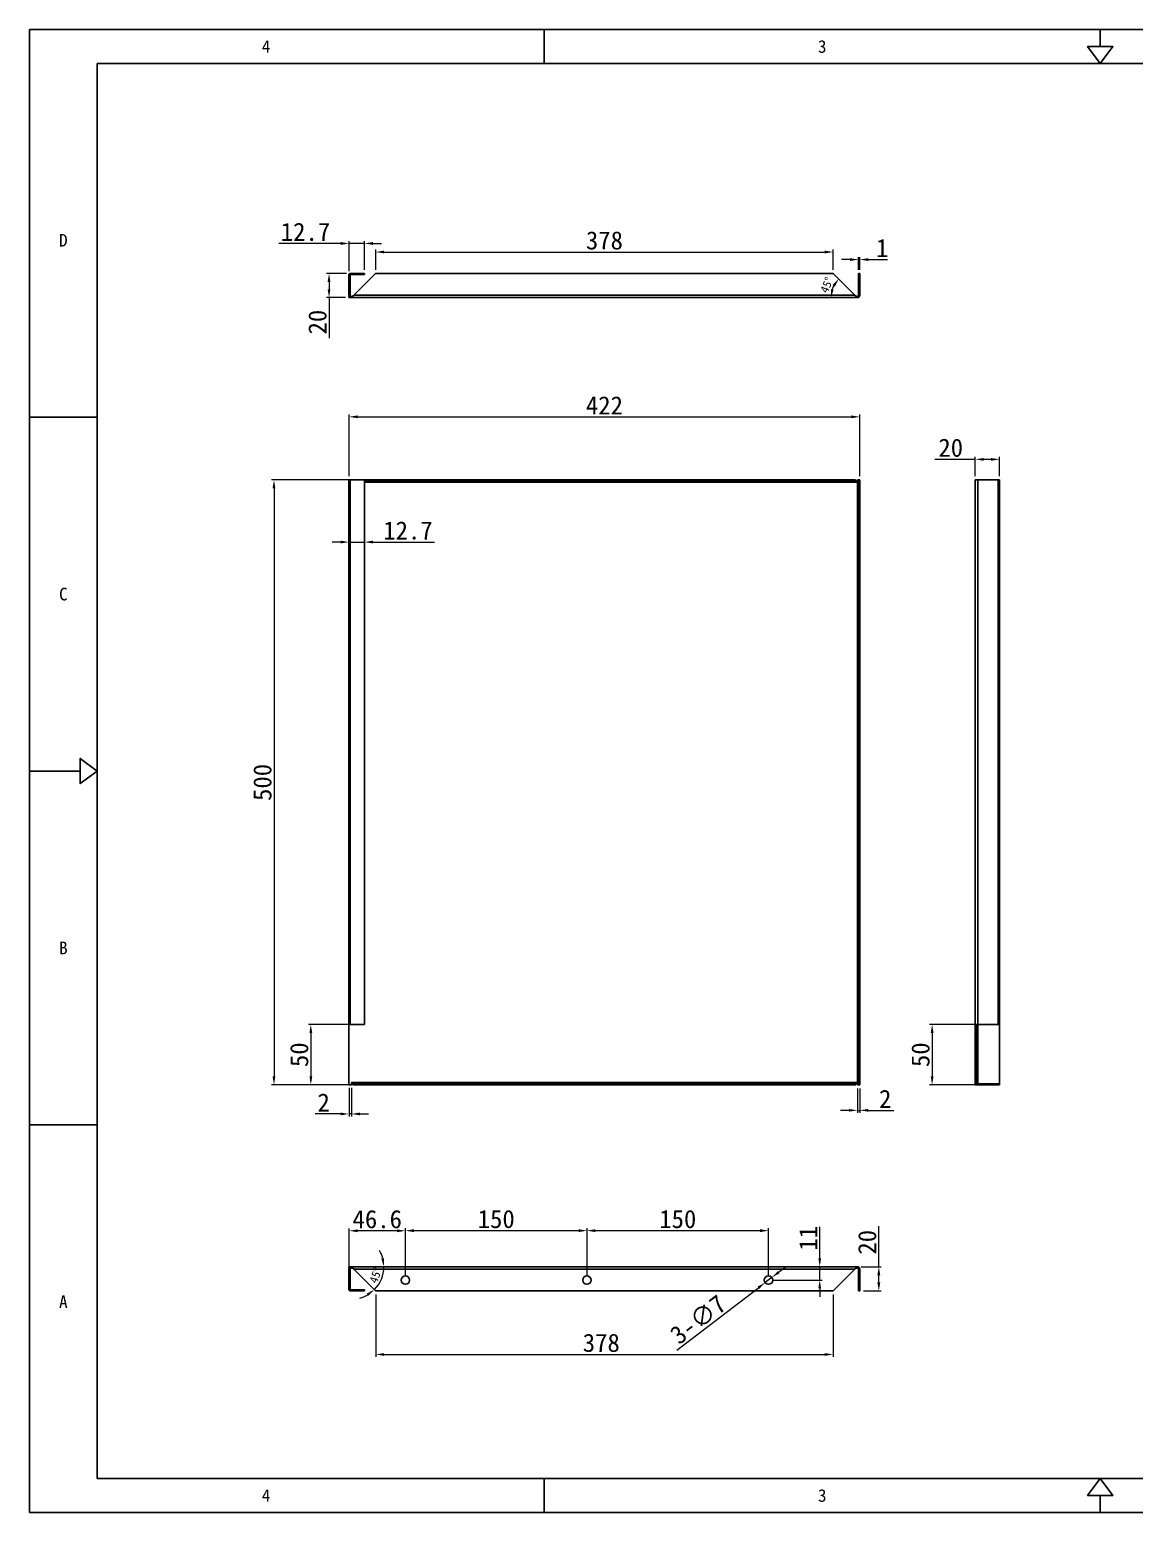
# Model space of a CAD drawing. Header units: millimetres. Extents: x 10653 to 40244, y 19163 to 29561.
# Drawn here: x 28231 to 29143, y 25379 to 26604 of the extents above; entities that cross this region are included whole.
import ezdxf
from ezdxf.enums import TextEntityAlignment as Align

# ---------------------------------------------------------------- set-up
doc = ezdxf.new("R2010")
doc.units = ezdxf.units.MM
doc.header["$PDSIZE"] = -1
doc.layers.add('02___PRT_ALL_AXES', color=7, linetype='Continuous')
doc.layers.add('print', color=30, linetype='Continuous')
doc.layers.add('dim', color=2, linetype='Continuous', lineweight=9)
doc.styles.add('Dartop', font='')
doc.styles.get('Dartop').set_extended_font_data('FangSong_GB2312')
doc.dimstyles.new('3', dxfattribs={"dimtxt": 15, "dimasz": 7, "dimexe": 2, "dimexo": 3, "dimgap": 2, "dimtad": 1, "dimzin": 9, "dimdsep": 46, "dimtxsty": 'Standard', "dimcen": 1, "dimadec": 1, "dimazin": 2, "dimtfac": 0.5, "dimtmove": 0, "dimatfit": 3, "dimfxl": 0, "dimtolj": 1, "dimlwd": 9, "dimlwe": 9, "dimarcsym": 0})

# ---------------------------------------------------------------- blocks, each defined once
blk = doc.blocks.new('*D59')
at = {"layer": 'Defpoints', "color": 0, "lineweight": 9, "transparency": 16777216}
for p in [(28894.4, 26420.7), (28516.4, 26403), (28894.4, 26403)]:
    blk.add_point(p, dxfattribs=at)
at = {"layer": 'dim', "color": 0, "lineweight": 9, "transparency": 16777216}
for p, q in [((28516.4, 26406), (28516.4, 26422.7)), ((28523.4, 26420.7), (28887.4, 26420.7)), ((28894.4, 26406), (28894.4, 26422.7))]:
    blk.add_line(p, q, dxfattribs=at)
for points in [[(28523.4, 26421.9), (28523.4, 26419.6), (28516.4, 26420.7)], [(28887.4, 26421.9), (28887.4, 26419.6), (28894.4, 26420.7)]]:
    blk.add_solid(points, dxfattribs=at)
at = {"layer": 'dim', "color": 0, "lineweight": 9, "transparency": 16777216, "insert": (28705.4, 26430.2), "char_height": 15, "attachment_point": 5}
blk.add_mtext('\\A1;378', dxfattribs=at)
blk = doc.blocks.new('*D60')
at = {"layer": 'Defpoints', "color": 0, "lineweight": 9, "transparency": 16777216}
for p in [(28916.4, 26284.5), (28494.4, 26232.4), (28916.4, 26232.4)]:
    blk.add_point(p, dxfattribs=at)
at = {"layer": 'dim', "color": 0, "lineweight": 9, "transparency": 16777216}
for p, q in [((28494.4, 26235.4), (28494.4, 26286.5)), ((28501.4, 26284.5), (28909.4, 26284.5)), ((28916.4, 26235.4), (28916.4, 26286.5))]:
    blk.add_line(p, q, dxfattribs=at)
for points in [[(28501.4, 26285.7), (28501.4, 26283.4), (28494.4, 26284.5)], [(28909.4, 26285.7), (28909.4, 26283.4), (28916.4, 26284.5)]]:
    blk.add_solid(points, dxfattribs=at)
at = {"layer": 'dim', "color": 0, "lineweight": 9, "transparency": 16777216, "insert": (28705.4, 26294), "char_height": 15, "attachment_point": 5}
blk.add_mtext('\\A1;422', dxfattribs=at)
blk = doc.blocks.new('*D61')
at = {"layer": 'Defpoints', "color": 0, "lineweight": 9, "transparency": 16777216}
for p in [(28507.1, 25782.4), (28462.8, 25732.4), (28500.9, 25732.4)]:
    blk.add_point(p, dxfattribs=at)
at = {"layer": 'dim', "color": 0, "lineweight": 9, "transparency": 16777216}
for p, q in [((28504.1, 25782.4), (28460.8, 25782.4)), ((28462.8, 25775.4), (28462.8, 25739.4)), ((28497.9, 25732.4), (28460.8, 25732.4))]:
    blk.add_line(p, q, dxfattribs=at)
for points in [[(28461.7, 25775.4), (28464, 25775.4), (28462.8, 25782.4)], [(28461.7, 25739.4), (28464, 25739.4), (28462.8, 25732.4)]]:
    blk.add_solid(points, dxfattribs=at)
at = {"layer": 'dim', "color": 0, "lineweight": 9, "transparency": 16777216, "insert": (28453.3, 25757.4), "char_height": 15, "attachment_point": 5, "rotation": 90}
blk.add_mtext('\\A1;50', dxfattribs=at)
blk = doc.blocks.new('*D62')
at = {"layer": 'Defpoints', "color": 0, "lineweight": 9, "transparency": 16777216}
for p in [(28498, 26232.4), (28432.4, 25732.4), (28494.4, 25732.4)]:
    blk.add_point(p, dxfattribs=at)
at = {"layer": 'dim', "color": 0, "lineweight": 9, "transparency": 16777216}
for p, q in [((28495, 26232.4), (28430.4, 26232.4)), ((28432.4, 26225.4), (28432.4, 25739.4)), ((28491.4, 25732.4), (28430.4, 25732.4))]:
    blk.add_line(p, q, dxfattribs=at)
for points in [[(28431.2, 26225.4), (28433.5, 26225.4), (28432.4, 26232.4)], [(28431.2, 25739.4), (28433.5, 25739.4), (28432.4, 25732.4)]]:
    blk.add_solid(points, dxfattribs=at)
at = {"layer": 'dim', "color": 0, "lineweight": 9, "transparency": 16777216, "insert": (28422.9, 25982.4), "char_height": 15, "attachment_point": 5, "rotation": 90}
blk.add_mtext('\\A1;500', dxfattribs=at)
blk = doc.blocks.new('*D63')
at = {"layer": 'Defpoints', "color": 0, "lineweight": 9, "transparency": 16777216}
for p in [(28494.4, 26213.9), (28507.1, 26213.9), (28507.1, 26181)]:
    blk.add_point(p, dxfattribs=at)
at = {"layer": 'dim', "color": 0, "lineweight": 9, "transparency": 16777216}
for p, q in [((28494.4, 26210.9), (28494.4, 26179)), ((28507.1, 26210.9), (28507.1, 26179)), ((28487.4, 26181), (28480.4, 26181)), ((28494.4, 26181), (28507.1, 26181)), ((28514.1, 26181), (28565.1, 26181))]:
    blk.add_line(p, q, dxfattribs=at)
for points in [[(28487.4, 26182.2), (28487.4, 26179.9), (28494.4, 26181)], [(28514.1, 26182.2), (28514.1, 26179.9), (28507.1, 26181)]]:
    blk.add_solid(points, dxfattribs=at)
at = {"layer": 'dim', "color": 0, "lineweight": 9, "transparency": 16777216, "insert": (28543.1, 26190.5), "char_height": 15, "attachment_point": 5}
blk.add_mtext('\\A1;12.7', dxfattribs=at)
blk = doc.blocks.new('*D64')
at = {"layer": 'Defpoints', "color": 0, "lineweight": 9, "transparency": 16777216}
for p in [(29011.8, 26249.4), (29011.8, 26232.4), (29031.8, 26232.4)]:
    blk.add_point(p, dxfattribs=at)
at = {"layer": 'dim', "color": 0, "lineweight": 9, "transparency": 16777216}
for p, q in [((29011.8, 26249.4), (28978.3, 26249.4)), ((29011.8, 26235.4), (29011.8, 26251.4)), ((29024.8, 26249.4), (29018.8, 26249.4)), ((29031.8, 26235.4), (29031.8, 26251.4))]:
    blk.add_line(p, q, dxfattribs=at)
for points in [[(29018.8, 26250.5), (29018.8, 26248.2), (29011.8, 26249.4)], [(29024.8, 26250.5), (29024.8, 26248.2), (29031.8, 26249.4)]]:
    blk.add_solid(points, dxfattribs=at)
at = {"layer": 'dim', "color": 0, "lineweight": 9, "transparency": 16777216, "insert": (28991.5, 26258.9), "char_height": 15, "attachment_point": 5}
blk.add_mtext('\\A1;20', dxfattribs=at)
blk = doc.blocks.new('*D65')
at = {"layer": 'Defpoints', "color": 0, "lineweight": 9, "transparency": 16777216}
for p in [(28894.4, 26403), (28895.4, 26393.9), (28494.4, 26383), (28912.4, 26385), (28914.4, 26383)]:
    blk.add_point(p, dxfattribs=at)
at = {"layer": 'dim', "color": 0, "lineweight": 9, "transparency": 16777216}
blk.add_arc((28914.4, 26383), 21.9, 153.431, 161.569, dxfattribs=at)
for points in [[(28893.9, 26393.5), (28895.8, 26392.1), (28898.9, 26398.5)], [(28894.8, 26389.7), (28892.5, 26390.1), (28892.5, 26383)]]:
    blk.add_solid(points, dxfattribs=at)
at = {"layer": 'dim', "color": 0, "lineweight": 9, "transparency": 16777216, "insert": (28889.1, 26393.5), "char_height": 7, "attachment_point": 5, "rotation": 67.5}
blk.add_mtext('\\A1;45°', dxfattribs=at)
blk = doc.blocks.new('*D66')
at = {"layer": 'Defpoints', "color": 0, "lineweight": 9, "transparency": 16777216}
for p in [(28495.4, 26403), (28477.9, 26383), (28494.4, 26383)]:
    blk.add_point(p, dxfattribs=at)
at = {"layer": 'dim', "color": 0, "lineweight": 9, "transparency": 16777216}
for p, q in [((28492.4, 26403), (28475.9, 26403)), ((28477.9, 26396), (28477.9, 26390)), ((28491.4, 26383), (28475.9, 26383)), ((28477.9, 26383), (28477.9, 26349.5))]:
    blk.add_line(p, q, dxfattribs=at)
for points in [[(28476.7, 26396), (28479, 26396), (28477.9, 26403)], [(28476.7, 26390), (28479, 26390), (28477.9, 26383)]]:
    blk.add_solid(points, dxfattribs=at)
at = {"layer": 'dim', "color": 0, "lineweight": 9, "transparency": 16777216, "insert": (28468.4, 26362.8), "char_height": 15, "attachment_point": 5, "rotation": 90}
blk.add_mtext('\\A1;20', dxfattribs=at)
blk = doc.blocks.new('*D67')
at = {"layer": 'Defpoints', "color": 0, "lineweight": 9, "transparency": 16777216}
for p in [(28494.4, 26427.8), (28494.4, 26402), (28507.1, 26403)]:
    blk.add_point(p, dxfattribs=at)
at = {"layer": 'dim', "color": 0, "lineweight": 9, "transparency": 16777216}
for p, q in [((28494.4, 26405), (28494.4, 26429.8)), ((28507.1, 26406), (28507.1, 26429.8)), ((28487.4, 26427.8), (28436.4, 26427.8)), ((28507.1, 26427.8), (28494.4, 26427.8)), ((28514.1, 26427.8), (28521.1, 26427.8))]:
    blk.add_line(p, q, dxfattribs=at)
for points in [[(28487.4, 26429), (28487.4, 26426.6), (28494.4, 26427.8)], [(28514.1, 26429), (28514.1, 26426.6), (28507.1, 26427.8)]]:
    blk.add_solid(points, dxfattribs=at)
at = {"layer": 'dim', "color": 0, "lineweight": 9, "transparency": 16777216, "insert": (28458.4, 26437.3), "char_height": 15, "attachment_point": 5}
blk.add_mtext('\\A1;12.7', dxfattribs=at)
blk = doc.blocks.new('*D68')
at = {"layer": 'Defpoints', "color": 0, "lineweight": 9, "transparency": 16777216}
for p in [(28516.4, 25562.2), (28894.4, 25562.2), (28894.4, 25509.7)]:
    blk.add_point(p, dxfattribs=at)
at = {"layer": 'dim', "color": 0, "lineweight": 9, "transparency": 16777216}
for p, q in [((28516.4, 25559.2), (28516.4, 25507.7)), ((28894.4, 25559.2), (28894.4, 25507.7)), ((28523.4, 25509.7), (28887.4, 25509.7))]:
    blk.add_line(p, q, dxfattribs=at)
for points in [[(28523.4, 25510.8), (28523.4, 25508.5), (28516.4, 25509.7)], [(28887.4, 25510.8), (28887.4, 25508.5), (28894.4, 25509.7)]]:
    blk.add_solid(points, dxfattribs=at)
at = {"layer": 'dim', "color": 0, "lineweight": 9, "transparency": 16777216, "insert": (28702.8, 25519.2), "char_height": 15, "attachment_point": 5}
blk.add_mtext('\\A1;378', dxfattribs=at)
blk = doc.blocks.new('*D69')
at = {"layer": 'Defpoints', "color": 0, "lineweight": 9, "transparency": 16777216}
for p in [(28691, 25612), (28541, 25571.2), (28691, 25571.2)]:
    blk.add_point(p, dxfattribs=at)
at = {"layer": 'dim', "color": 0, "lineweight": 9, "transparency": 16777216}
for p, q in [((28541, 25574.2), (28541, 25614)), ((28548, 25612), (28684, 25612)), ((28691, 25574.2), (28691, 25614))]:
    blk.add_line(p, q, dxfattribs=at)
for points in [[(28548, 25613.2), (28548, 25610.8), (28541, 25612)], [(28684, 25613.2), (28684, 25610.8), (28691, 25612)]]:
    blk.add_solid(points, dxfattribs=at)
at = {"layer": 'dim', "color": 0, "lineweight": 9, "transparency": 16777216, "insert": (28616, 25621.5), "char_height": 15, "attachment_point": 5}
blk.add_mtext('\\A1;150', dxfattribs=at)
blk = doc.blocks.new('*D70')
at = {"layer": 'Defpoints', "color": 0, "lineweight": 9, "transparency": 16777216}
for p in [(28841, 25612), (28691, 25571.2), (28841, 25571.2)]:
    blk.add_point(p, dxfattribs=at)
at = {"layer": 'dim', "color": 0, "lineweight": 9, "transparency": 16777216}
for p, q in [((28691, 25574.2), (28691, 25614)), ((28698, 25612), (28834, 25612)), ((28841, 25574.2), (28841, 25614))]:
    blk.add_line(p, q, dxfattribs=at)
for points in [[(28698, 25613.2), (28698, 25610.8), (28691, 25612)], [(28834, 25613.2), (28834, 25610.8), (28841, 25612)]]:
    blk.add_solid(points, dxfattribs=at)
at = {"layer": 'dim', "color": 0, "lineweight": 9, "transparency": 16777216, "insert": (28766, 25621.5), "char_height": 15, "attachment_point": 5}
blk.add_mtext('\\A1;150', dxfattribs=at)
blk = doc.blocks.new('*D71')
at = {"layer": 'Defpoints', "color": 0, "lineweight": 9, "transparency": 16777216}
for p in [(28914.4, 25582.2), (28932.1, 25582.2), (28916.4, 25562.2)]:
    blk.add_point(p, dxfattribs=at)
at = {"layer": 'dim', "color": 0, "lineweight": 9, "transparency": 16777216}
for p, q in [((28932.1, 25582.2), (28932.1, 25615.7)), ((28917.4, 25582.2), (28934.1, 25582.2)), ((28932.1, 25569.2), (28932.1, 25575.2)), ((28919.4, 25562.2), (28934.1, 25562.2))]:
    blk.add_line(p, q, dxfattribs=at)
for points in [[(28930.9, 25575.2), (28933.3, 25575.2), (28932.1, 25582.2)], [(28930.9, 25569.2), (28933.3, 25569.2), (28932.1, 25562.2)]]:
    blk.add_solid(points, dxfattribs=at)
at = {"layer": 'dim', "color": 0, "lineweight": 9, "transparency": 16777216, "insert": (28922.6, 25602.4), "char_height": 15, "attachment_point": 5, "rotation": 90}
blk.add_mtext('\\A1;20', dxfattribs=at)
blk = doc.blocks.new('*D72')
at = {"layer": 'Defpoints', "color": 0, "lineweight": 9, "transparency": 16777216}
for p in [(28843.7, 25573.3), (28838.2, 25569.1)]:
    blk.add_point(p, dxfattribs=at)
at = {"layer": 'dim', "color": 0, "lineweight": 9, "transparency": 16777216}
for p, q in [((28843.7, 25573.3), (28838.2, 25569.1)), ((28849.3, 25577.6), (28854.8, 25581.8)), ((28765.2, 25513.2), (28832.6, 25564.8))]:
    blk.add_line(p, q, dxfattribs=at)
for points in [[(28848.6, 25578.5), (28850, 25576.7), (28843.7, 25573.3)], [(28831.9, 25565.7), (28833.3, 25563.9), (28838.2, 25569.1)]]:
    blk.add_solid(points, dxfattribs=at)
at = {"layer": 'dim', "color": 0, "lineweight": 9, "transparency": 16777216, "insert": (28782.8, 25538.6), "char_height": 15, "attachment_point": 5, "rotation": 37.458}
blk.add_mtext('\\A1;3-∅7', dxfattribs=at)
blk = doc.blocks.new('*D73')
at = {"layer": 'Defpoints', "color": 0, "lineweight": 9, "transparency": 16777216}
for p in [(28494.4, 25582.2), (28498.4, 25580.2), (28914.4, 25582.2), (28516.4, 25562.2), (28519.5, 25568.8)]:
    blk.add_point(p, dxfattribs=at)
at = {"layer": 'dim', "color": 0, "lineweight": 9, "transparency": 16777216}
for start, end in [(15.0346, 30.0692), (315, 0), (284.9308, 299.9654)]:
    blk.add_arc((28496.4, 25582.2), 26.8, start, end, dxfattribs=at)
for points in [[(28523.3, 25589.3), (28521, 25589), (28523.1, 25582.2)], [(28509, 25559.9), (28510.4, 25558.1), (28515.3, 25563.3)]]:
    blk.add_solid(points, dxfattribs=at)
at = {"layer": 'dim', "color": 0, "lineweight": 9, "transparency": 16777216, "insert": (28516.4, 25575.2), "char_height": 7, "attachment_point": 5, "rotation": 70.7747}
blk.add_mtext('\\A1;45°', dxfattribs=at)
blk = doc.blocks.new('*D85')
at = {"layer": 'Defpoints', "color": 0, "lineweight": 9, "transparency": 16777216}
for p in [(28844.5, 25582.2), (28883.3, 25582.2), (28841, 25571.2)]:
    blk.add_point(p, dxfattribs=at)
at = {"layer": 'dim', "color": 0, "lineweight": 9, "transparency": 16777216}
for p, q in [((28883.3, 25589.2), (28883.3, 25615.2)), ((28847.5, 25582.2), (28885.3, 25582.2)), ((28883.3, 25571.2), (28883.3, 25582.2)), ((28844, 25571.2), (28885.3, 25571.2)), ((28883.3, 25564.2), (28883.3, 25557.2))]:
    blk.add_line(p, q, dxfattribs=at)
for points in [[(28882.1, 25589.2), (28884.4, 25589.2), (28883.3, 25582.2)], [(28882.1, 25564.2), (28884.4, 25564.2), (28883.3, 25571.2)]]:
    blk.add_solid(points, dxfattribs=at)
at = {"layer": 'dim', "color": 0, "lineweight": 9, "transparency": 16777216, "insert": (28873.8, 25605.7), "char_height": 15, "attachment_point": 5, "rotation": 90}
blk.add_mtext('\\A1;11', dxfattribs=at)
blk = doc.blocks.new('*D89')
at = {"layer": 'Defpoints', "color": 0, "lineweight": 9, "transparency": 16777216}
for p in [(28494.4, 25733.1), (28496.4, 25733.1), (28494.4, 25708.4)]:
    blk.add_point(p, dxfattribs=at)
at = {"layer": 'dim', "color": 0, "lineweight": 9, "transparency": 16777216}
for p, q in [((28494.4, 25730.1), (28494.4, 25706.4)), ((28496.4, 25730.1), (28496.4, 25706.4)), ((28487.4, 25708.4), (28466.4, 25708.4)), ((28496.4, 25708.4), (28494.4, 25708.4)), ((28503.4, 25708.4), (28510.4, 25708.4))]:
    blk.add_line(p, q, dxfattribs=at)
for points in [[(28487.4, 25709.6), (28487.4, 25707.3), (28494.4, 25708.4)], [(28503.4, 25709.6), (28503.4, 25707.3), (28496.4, 25708.4)]]:
    blk.add_solid(points, dxfattribs=at)
at = {"layer": 'dim', "color": 0, "lineweight": 9, "transparency": 16777216, "insert": (28473.4, 25717.9), "char_height": 15, "attachment_point": 5}
blk.add_mtext('\\A1;2', dxfattribs=at)
blk = doc.blocks.new('*D90')
at = {"layer": 'Defpoints', "color": 0, "lineweight": 9, "transparency": 16777216}
for p in [(28914.4, 25732.4), (28916.4, 25732.4), (28916.4, 25711.4)]:
    blk.add_point(p, dxfattribs=at)
at = {"layer": 'dim', "color": 0, "lineweight": 9, "transparency": 16777216}
for p, q in [((28914.4, 25729.4), (28914.4, 25709.4)), ((28916.4, 25729.4), (28916.4, 25709.4)), ((28907.4, 25711.4), (28900.4, 25711.4)), ((28914.4, 25711.4), (28916.4, 25711.4)), ((28923.4, 25711.4), (28944.4, 25711.4))]:
    blk.add_line(p, q, dxfattribs=at)
for points in [[(28907.4, 25712.6), (28907.4, 25710.3), (28914.4, 25711.4)], [(28923.4, 25712.6), (28923.4, 25710.3), (28916.4, 25711.4)]]:
    blk.add_solid(points, dxfattribs=at)
at = {"layer": 'dim', "color": 0, "lineweight": 9, "transparency": 16777216, "insert": (28937.4, 25720.9), "char_height": 15, "attachment_point": 5}
blk.add_mtext('\\A1;2', dxfattribs=at)
blk = doc.blocks.new('*D91')
at = {"layer": 'Defpoints', "color": 0, "lineweight": 9, "transparency": 16777216}
for p in [(29022.3, 25782.4), (28976.1, 25732.4), (29022.3, 25732.4)]:
    blk.add_point(p, dxfattribs=at)
at = {"layer": 'dim', "color": 0, "lineweight": 9, "transparency": 16777216}
for p, q in [((29019.3, 25782.4), (28974.1, 25782.4)), ((28976.1, 25775.4), (28976.1, 25739.4)), ((29019.3, 25732.4), (28974.1, 25732.4))]:
    blk.add_line(p, q, dxfattribs=at)
for points in [[(28975, 25775.4), (28977.3, 25775.4), (28976.1, 25782.4)], [(28975, 25739.4), (28977.3, 25739.4), (28976.1, 25732.4)]]:
    blk.add_solid(points, dxfattribs=at)
at = {"layer": 'dim', "color": 0, "lineweight": 9, "transparency": 16777216, "insert": (28966.6, 25757.4), "char_height": 15, "attachment_point": 5, "rotation": 90}
blk.add_mtext('\\A1;50', dxfattribs=at)
blk = doc.blocks.new('*D214')
at = {"layer": 'Defpoints', "color": 0, "lineweight": 9, "transparency": 16777216}
for p in [(28916.4, 26414.5), (28915.4, 26403), (28916.4, 26403)]:
    blk.add_point(p, dxfattribs=at)
at = {"layer": 'dim', "color": 0, "lineweight": 9, "transparency": 16777216}
for p, q in [((28908.4, 26414.5), (28901.4, 26414.5)), ((28915.4, 26406), (28915.4, 26416.5)), ((28915.4, 26414.5), (28916.4, 26414.5)), ((28916.4, 26406), (28916.4, 26416.5)), ((28923.4, 26414.5), (28939.4, 26414.5))]:
    blk.add_line(p, q, dxfattribs=at)
for points in [[(28908.4, 26415.6), (28908.4, 26413.3), (28915.4, 26414.5)], [(28923.4, 26415.6), (28923.4, 26413.3), (28916.4, 26414.5)]]:
    blk.add_solid(points, dxfattribs=at)
at = {"layer": 'dim', "color": 0, "lineweight": 9, "transparency": 16777216, "insert": (28934.9, 26424), "char_height": 15, "attachment_point": 5}
blk.add_mtext('\\A1;1', dxfattribs=at)
blk = doc.blocks.new('*D240')
at = {"layer": 'Defpoints', "color": 0, "lineweight": 9, "transparency": 16777216}
for p in [(28494.4, 25611.9), (28494.4, 25571.2), (28541, 25571.2)]:
    blk.add_point(p, dxfattribs=at)
at = {"layer": 'dim', "color": 0, "lineweight": 9, "transparency": 16777216}
for p, q in [((28494.4, 25574.2), (28494.4, 25613.9)), ((28534, 25611.9), (28501.4, 25611.9)), ((28541, 25574.2), (28541, 25613.9))]:
    blk.add_line(p, q, dxfattribs=at)
for points in [[(28501.4, 25613), (28501.4, 25610.7), (28494.4, 25611.9)], [(28534, 25613), (28534, 25610.7), (28541, 25611.9)]]:
    blk.add_solid(points, dxfattribs=at)
at = {"layer": 'dim', "color": 0, "lineweight": 9, "transparency": 16777216, "insert": (28517.7, 25621.4), "char_height": 15, "attachment_point": 5}
blk.add_mtext('\\A1;46.6', dxfattribs=at)

msp = doc.modelspace()

# ---------------------------------------------------------------- linework, layer by layer
at = {"color": 0}
for p, q in [((28655.598, 26576.634), (28655.598, 26604.481)), ((29115.075, 26590.557), (29115.075, 26604.481)), ((28286.219, 25407.055), (28286.219, 26576.634)), ((28286.219, 26576.634), (29943.93, 26576.634)), ((28286.219, 26284.239), (28230.525, 26284.239)), ((28272.296, 25991.844), (28230.525, 25991.844)), ((28286.219, 25699.45), (28230.525, 25699.45)), ((29943.93, 25407.055), (28286.219, 25407.055)), ((28655.598, 25379.208), (28655.598, 25407.055)), ((29115.075, 25393.132), (29115.075, 25379.208))]:
    msp.add_line(p, q, dxfattribs=at)
at = {"color": 3, "linetype": 'Continuous'}
for p, q in [((28494.351, 26385.019), (28494.351, 26401.994)), ((28495.376, 26403.019), (28507.051, 26403.019)), ((28516.351, 26403.019), (28498.351, 26385.019)), ((28894.351, 26403.019), (28516.351, 26403.019)), ((28912.351, 26385.019), (28894.351, 26403.019)), ((28916.351, 26385.019), (28916.351, 26403.019)), ((28494.351, 26383.019), (28914.351, 26383.019)), ((28498.283, 26384.912), (28498.351, 26385.019)), ((28498.351, 26385.019), (28912.351, 26385.019)), ((28912.42, 26384.912), (28912.351, 26385.019)), ((28494.351, 26232.401), (28494.351, 25782.401)), ((28494.351, 26232.401), (28912.351, 26232.401)), ((28495.376, 26232.401), (28495.376, 25782.401)), ((28507.051, 26232.401), (28507.051, 25782.401)), ((28916.351, 25732.401), (28916.351, 26232.401)), ((29011.769, 26232.401), (29011.769, 25732.401)), ((29011.769, 26232.401), (29031.769, 26232.401)), ((29013.769, 26232.401), (29013.769, 25782.401)), ((29030.744, 26232.401), (29030.744, 25782.401)), ((29031.769, 26232.401), (29031.769, 25782.401)), ((28494.351, 25782.401), (28507.051, 25782.401)), ((29012.769, 25782.401), (29031.769, 25782.401)), ((28912.351, 25732.401), (28498.351, 25732.401)), ((29031.769, 25732.401), (29013.769, 25732.401)), ((28914.351, 25582.195), (28494.351, 25582.195)), ((28494.351, 25580.195), (28494.351, 25563.22)), ((28498.283, 25580.303), (28498.351, 25580.195)), ((28498.351, 25580.195), (28516.351, 25562.195)), ((28912.351, 25580.195), (28498.351, 25580.195)), ((28894.351, 25562.195), (28912.351, 25580.195)), ((28912.42, 25580.303), (28912.351, 25580.195)), ((28916.351, 25580.195), (28916.351, 25562.195)), ((28495.376, 25562.195), (28507.051, 25562.195)), ((28516.351, 25562.195), (28894.351, 25562.195))]:
    msp.add_line(p, q, dxfattribs=at)
at = {"color": 7, "linetype": 'Continuous'}
for p, q in [((28494.351, 26401.994), (28495.351, 26401.994)), ((28495.351, 26385.019), (28495.351, 26401.994)), ((28495.376, 26403.019), (28495.376, 26402.019)), ((28495.376, 26402.019), (28507.051, 26402.019)), ((28507.051, 26403.019), (28507.051, 26402.019)), ((28916.351, 26403.019), (28915.351, 26403.019)), ((28915.351, 26385.019), (28915.351, 26403.019)), ((28494.351, 26385.019), (28495.351, 26385.019)), ((28494.351, 26383.019), (28494.351, 26384.019)), ((28494.351, 26384.019), (28496.351, 26384.019)), ((28494.354, 26384.911), (28495.353, 26384.965)), ((28496.351, 26383.019), (28496.351, 26384.019)), ((28498.257, 26384.945), (28498.283, 26384.966)), ((28498.283, 26384.966), (28498.328, 26385.001)), ((28498.283, 26384.912), (28498.283, 26384.966)), ((28912.42, 26384.966), (28912.374, 26385.001)), ((28912.42, 26384.912), (28912.42, 26384.966)), ((28912.445, 26384.945), (28912.42, 26384.966)), ((28914.351, 26383.019), (28914.351, 26384.019)), ((28916.351, 26385.019), (28915.351, 26385.019)), ((28507.051, 26231.401), (28912.351, 26231.401)), ((28914.351, 26230.401), (28507.051, 26230.401)), ((28516.351, 26232.401), (28516.351, 26231.401)), ((28894.351, 26232.401), (28894.351, 26231.401)), ((28912.351, 26232.401), (28912.351, 26231.401)), ((28912.42, 26232.398), (28912.42, 26231.399)), ((28914.351, 25732.401), (28914.351, 26232.401)), ((28914.351, 26232.401), (28916.351, 26232.401)), ((28915.351, 25732.401), (28915.351, 26232.401)), ((28494.351, 25782.401), (28494.351, 25732.401)), ((29011.769, 25782.401), (29012.769, 25782.401)), ((29012.769, 25782.401), (29012.769, 25732.401)), ((29013.769, 25732.401), (29013.769, 25782.401)), ((29031.769, 25732.401), (29031.769, 25782.401)), ((28494.351, 25732.401), (28496.351, 25732.401)), ((28496.351, 25734.401), (28914.351, 25734.401)), ((28496.351, 25734.401), (28496.351, 25732.401)), ((28498.283, 25732.404), (28498.283, 25733.402)), ((28912.351, 25733.401), (28498.351, 25733.401)), ((28498.351, 25732.401), (28498.351, 25733.401)), ((28516.351, 25732.401), (28516.351, 25733.401)), ((28894.351, 25732.401), (28894.351, 25733.401)), ((28912.351, 25732.401), (28912.351, 25733.401)), ((28912.42, 25732.404), (28912.42, 25733.402)), ((28914.351, 25732.401), (28916.351, 25732.401)), ((29011.769, 25732.401), (29013.574, 25732.401)), ((29013.661, 25732.404), (29013.715, 25733.402)), ((29031.769, 25733.401), (29013.769, 25733.401)), ((28494.351, 25582.195), (28494.351, 25581.195)), ((28494.629, 25581.195), (28494.351, 25581.195)), ((28494.351, 25580.195), (28495.351, 25580.195)), ((28495.351, 25580.195), (28495.351, 25563.22)), ((28496.351, 25582.195), (28496.351, 25581.195)), ((28498.257, 25580.269), (28498.283, 25580.249)), ((28498.283, 25580.303), (28498.283, 25580.249)), ((28498.283, 25580.249), (28498.328, 25580.213)), ((28912.42, 25580.249), (28912.374, 25580.213)), ((28912.42, 25580.303), (28912.42, 25580.249)), ((28912.445, 25580.269), (28912.42, 25580.249)), ((28914.351, 25582.195), (28914.351, 25581.195)), ((28916.351, 25580.195), (28915.351, 25580.195)), ((28915.351, 25580.195), (28915.351, 25562.195)), ((28494.351, 25563.22), (28495.351, 25563.22)), ((28495.376, 25562.195), (28495.376, 25563.195)), ((28495.376, 25563.195), (28507.051, 25563.195)), ((28507.051, 25562.195), (28507.051, 25563.195)), ((28916.351, 25562.195), (28915.351, 25562.195))]:
    msp.add_line(p, q, dxfattribs=at)
at = {"color": 0}
for points in [[(29115.075, 26576.634), (29125.517, 26590.557), (29104.632, 26590.557), (29115.075, 26576.634)], [(28286.219, 25991.844), (28272.296, 25981.402), (28272.296, 26002.287), (28286.219, 25991.844)], [(29115.075, 25407.055), (29125.517, 25393.132), (29104.632, 25393.132), (29115.075, 25407.055)]]:
    msp.add_lwpolyline(points, close=True, dxfattribs=at)
at = {"color": 3, "linetype": 'Continuous'}
for centre, radius, start, end in [((28495.376, 26401.994), 1.025, 90, 180), ((28496.351, 26385.019), 2, 180, 210.149306), ((28914.351, 26385.019), 2, 270, 0), ((28912.351, 26231.586), 0.814, 85.176727, 89.994085), ((28498.351, 25733.215), 0.814, 265.176727, 269.994085), ((28912.351, 25733.215), 0.814, 270.005915, 274.823273), ((29013.769, 25734.401), 2, 239.850395, 270), ((28496.351, 25580.195), 2, 90, 180), ((28914.351, 25580.195), 2, 0, 90), ((28495.376, 25563.22), 1.025, 180, 270)]:
    msp.add_arc(centre, radius, start, end, dxfattribs=at)
at = {"color": 7, "linetype": 'Continuous'}
for centre, radius, start, end in [((28495.376, 26401.994), 0.025, 90, 180), ((28496.351, 26385.019), 1, 180, 270), ((28914.351, 26385.019), 1, 270, 0), ((28912.351, 26229.777), 1.624, 87.585293, 89.99904), ((28498.351, 25735.024), 1.624, 267.585293, 269.99904), ((28912.351, 25735.024), 1.624, 270.00096, 272.414707), ((29013.769, 25734.401), 1, 180, 270), ((28496.351, 25580.195), 1, 90, 180), ((28914.351, 25580.195), 1, 0, 90), ((28495.376, 25563.22), 0.025, 180, 270)]:
    msp.add_arc(centre, radius, start, end, dxfattribs=at)
for points, knots in [([(28496.351, 26384.019), (28496.512, 26384.019), (28496.846, 26384.071), (28497.325, 26384.281), (28497.795, 26384.586), (28498.1, 26384.823), (28498.257, 26384.945)], [0, 0, 0, 0, 0.22320891, 0.46241624, 0.72330962, 1, 1, 1, 1]), ([(28914.351, 26384.019), (28914.191, 26384.019), (28913.857, 26384.071), (28913.377, 26384.281), (28912.908, 26384.586), (28912.602, 26384.823), (28912.445, 26384.945)], [0, 0, 0, 0, 0.22320891, 0.46241624, 0.72330962, 1, 1, 1, 1]), ([(28914.351, 26230.401), (28914.192, 26230.526), (28913.809, 26230.825), (28913.195, 26231.234), (28912.669, 26231.389), (28912.42, 26231.399)], [0, 0, 0, 0, 0.2759611, 0.66081747, 1, 1, 1, 1]), ([(28496.351, 25734.401), (28496.511, 25734.275), (28496.893, 25733.976), (28497.507, 25733.567), (28498.034, 25733.413), (28498.283, 25733.402)], [0, 0, 0, 0, 0.2759611, 0.66081747, 1, 1, 1, 1]), ([(28914.351, 25734.401), (28914.192, 25734.275), (28913.809, 25733.976), (28913.195, 25733.567), (28912.669, 25733.413), (28912.42, 25733.402)], [0, 0, 0, 0, 0.2759611, 0.66081747, 1, 1, 1, 1]), ([(28496.351, 25581.195), (28496.512, 25581.195), (28496.846, 25581.143), (28497.325, 25580.933), (28497.795, 25580.628), (28498.1, 25580.392), (28498.257, 25580.269)], [0, 0, 0, 0, 0.22320891, 0.46241624, 0.72330962, 1, 1, 1, 1]), ([(28914.351, 25581.195), (28914.191, 25581.195), (28913.857, 25581.143), (28913.377, 25580.933), (28912.908, 25580.628), (28912.602, 25580.392), (28912.445, 25580.269)], [0, 0, 0, 0, 0.22320891, 0.46241624, 0.72330962, 1, 1, 1, 1])]:
    msp.add_open_spline(points, degree=3, knots=knots, dxfattribs=at)
at = {"color": 3, "linetype": 'Continuous'}
for points, knots in [([(28496.351, 26383.019), (28496.519, 26383.019), (28496.786, 26383.111), (28497.09, 26383.337), (28497.427, 26383.668), (28497.827, 26384.201), (28498.126, 26384.665), (28498.283, 26384.912)], [0, 0, 0, 0, 0.18024056, 0.28657179, 0.40679, 0.68606918, 1, 1, 1, 1]), ([(28914.351, 26383.019), (28914.183, 26383.019), (28913.916, 26383.111), (28913.612, 26383.337), (28913.276, 26383.668), (28912.876, 26384.201), (28912.577, 26384.665), (28912.42, 26384.912)], [0, 0, 0, 0, 0.18024056, 0.28657179, 0.40679, 0.68606918, 1, 1, 1, 1]), ([(28914.351, 26230.401), (28914.193, 26230.649), (28913.889, 26231.126), (28913.348, 26231.872), (28912.801, 26232.366), (28912.42, 26232.398)], [0, 0, 0, 0, 0.31233374, 0.59425373, 1, 1, 1, 1]), ([(28496.351, 25734.401), (28496.509, 25734.152), (28496.814, 25733.675), (28497.355, 25732.929), (28497.901, 25732.436), (28498.283, 25732.404)], [0, 0, 0, 0, 0.31233374, 0.59425373, 1, 1, 1, 1]), ([(28914.351, 25734.401), (28914.193, 25734.152), (28913.889, 25733.675), (28913.348, 25732.929), (28912.801, 25732.436), (28912.42, 25732.404)], [0, 0, 0, 0, 0.31233374, 0.59425373, 1, 1, 1, 1]), ([(28496.351, 25582.195), (28496.519, 25582.195), (28496.786, 25582.103), (28497.09, 25581.878), (28497.427, 25581.546), (28497.827, 25581.013), (28498.126, 25580.549), (28498.283, 25580.303)], [0, 0, 0, 0, 0.18024056, 0.28657179, 0.40679, 0.68606918, 1, 1, 1, 1]), ([(28914.351, 25582.195), (28914.183, 25582.195), (28913.916, 25582.103), (28913.612, 25581.878), (28913.276, 25581.546), (28912.876, 25581.013), (28912.577, 25580.549), (28912.42, 25580.303)], [0, 0, 0, 0, 0.18024056, 0.28657179, 0.40679, 0.68606918, 1, 1, 1, 1])]:
    msp.add_open_spline(points, degree=3, knots=knots, dxfattribs=at)
at = {"layer": '02___PRT_ALL_AXES', "color": 3, "linetype": 'Continuous'}
for centre in [(28540.951, 25571.195), (28690.951, 25571.195), (28840.951, 25571.195)]:
    msp.add_circle(centre, 3.5, dxfattribs=at)
at = {"layer": 'print'}
msp.add_lwpolyline([(28230.525, 26604.481), (29999.624, 26604.481), (29999.624, 25379.208), (28230.525, 25379.208)], close=True, dxfattribs=at)

# ---------------------------------------------------------------- texts
at = {"color": 0, "style": 'Dartop'}
for s, p in [('4', (28425.859, 26590.557)), ('3', (28885.336, 26590.557)), ('D', (28258.372, 26430.436)), ('C', (28258.372, 26138.042)), ('B', (28258.372, 25845.647)), ('A', (28258.372, 25553.253)), ('4', (28425.859, 25393.132)), ('3', (28885.336, 25393.132))]:
    msp.add_text(s, height=10.443, dxfattribs=at).set_placement(p, align=Align.MIDDLE_CENTER)

# ---------------------------------------------------------------- dimensions: what is measured, and where the dimension line sits
at = {"layer": 'dim', "lineweight": 9}
for base, p1, p2, picture, middle in [((28494.351, 26427.803), (28507.051, 26403.019), (28494.351, 26401.994), '*D67', (28458.351, 26437.303)), ((28894.351, 26420.74), (28516.351, 26403.019), (28894.351, 26403.019), '*D59', (28705.351, 26430.24)), ((28916.351, 26414.455), (28915.351, 26403.019), (28916.351, 26403.019), '*D214', (28934.851, 26423.955)), ((28916.351, 26284.52), (28494.351, 26232.401), (28916.351, 26232.401), '*D60', (28705.351, 26294.02)), ((29011.769, 26249.375), (29031.769, 26232.401), (29011.769, 26232.401), '*D64', (28991.519, 26258.875)), ((28507.051, 26181.019), (28494.351, 26213.854), (28507.051, 26213.854), '*D63', (28543.051, 26190.519)), ((28494.351, 25708.446), (28496.351, 25733.131), (28494.351, 25733.131), '*D89', (28473.351, 25717.946)), ((28916.351, 25711.434), (28914.351, 25732.401), (28916.351, 25732.401), '*D90', (28937.351, 25720.934)), ((28690.951, 25612.014), (28540.951, 25571.195), (28690.951, 25571.195), '*D69', (28615.951, 25621.514)), ((28840.951, 25612.014), (28690.951, 25571.195), (28840.951, 25571.195), '*D70', (28765.951, 25621.514))]:
    dim = msp.add_linear_dim(base=base, p1=p1, p2=p2, dimstyle='3', dxfattribs=at)
    dim.commit()
    dim.dimension.update_dxf_attribs({"geometry": picture, "text_midpoint": middle})
for base, p1, p2, picture, middle in [((28477.856, 26383.019), (28495.376, 26403.019), (28494.351, 26383.019), '*D66', (28468.356, 26362.769)), ((28432.373, 25732.401), (28498.049, 26232.401), (28494.351, 25732.401), '*D62', (28422.873, 25982.401)), ((28462.821, 25732.401), (28507.051, 25782.401), (28500.931, 25732.401), '*D61', (28453.321, 25757.401)), ((28976.119, 25732.401), (29022.269, 25782.401), (29022.269, 25732.401), '*D91', (28966.619, 25757.401)), ((28932.11, 25582.195), (28916.351, 25562.195), (28914.351, 25582.195), '*D71', (28922.61, 25602.445))]:
    dim = msp.add_linear_dim(base=base, p1=p1, p2=p2, angle=90, dimstyle='3', dxfattribs=at)
    dim.commit()
    dim.dimension.update_dxf_attribs({"geometry": picture, "text_midpoint": middle})
for base, line1, line2, picture, middle in [((28895.424, 26393.947), ((28494.351, 26383.019), (28914.351, 26383.019)), ((28912.351, 26385.019), (28894.351, 26403.019)), '*D65', (28894.16, 26391.383)), ((28519.52, 25568.819), ((28914.351, 25582.195), (28494.351, 25582.195)), ((28498.351, 25580.195), (28516.351, 25562.195)), '*D73', (28521.612, 25573.386))]:
    dim = msp.add_angular_dim_2l(base=base, line1=line1, line2=line2, dimstyle='3', override={"dimtxt": 7}, dxfattribs=at)
    dim.commit()
    dim.dimension.update_dxf_attribs({"geometry": picture, "text_midpoint": middle, "dimtype": 162})
for base, p1, p2, picture, middle in [((28494.351, 25611.868), (28540.951, 25571.195), (28494.351, 25571.195), '*D240', (28517.651, 25611.868)), ((28894.351, 25509.683), (28516.351, 25562.195), (28894.351, 25562.195), '*D68', (28702.814, 25509.683))]:
    dim = msp.add_linear_dim(base=base, p1=p1, p2=p2, dimstyle='3', dxfattribs=at)
    dim.commit()
    dim.dimension.update_dxf_attribs({"geometry": picture, "text_midpoint": middle, "dimtype": 160})
dim = msp.add_linear_dim(base=(28883.27, 25582.195), p1=(28840.951, 25571.195), p2=(28844.522, 25582.195), angle=90, dimstyle='3', dxfattribs=at)
dim.commit()
dim.dimension.update_dxf_attribs({"geometry": '*D85', "text_midpoint": (28883.27, 25605.695), "dimtype": 160})
dim = msp.add_diameter_dim_2p(p1=(28843.73, 25573.324), p2=(28838.173, 25569.067), text='3-<>', dimstyle='3', dxfattribs=at)
dim.commit()
dim.dimension.update_dxf_attribs({"geometry": '*D72', "text_midpoint": (28788.619, 25531.1), "dimtype": 163})

doc.saveas('drawing.dxf')
